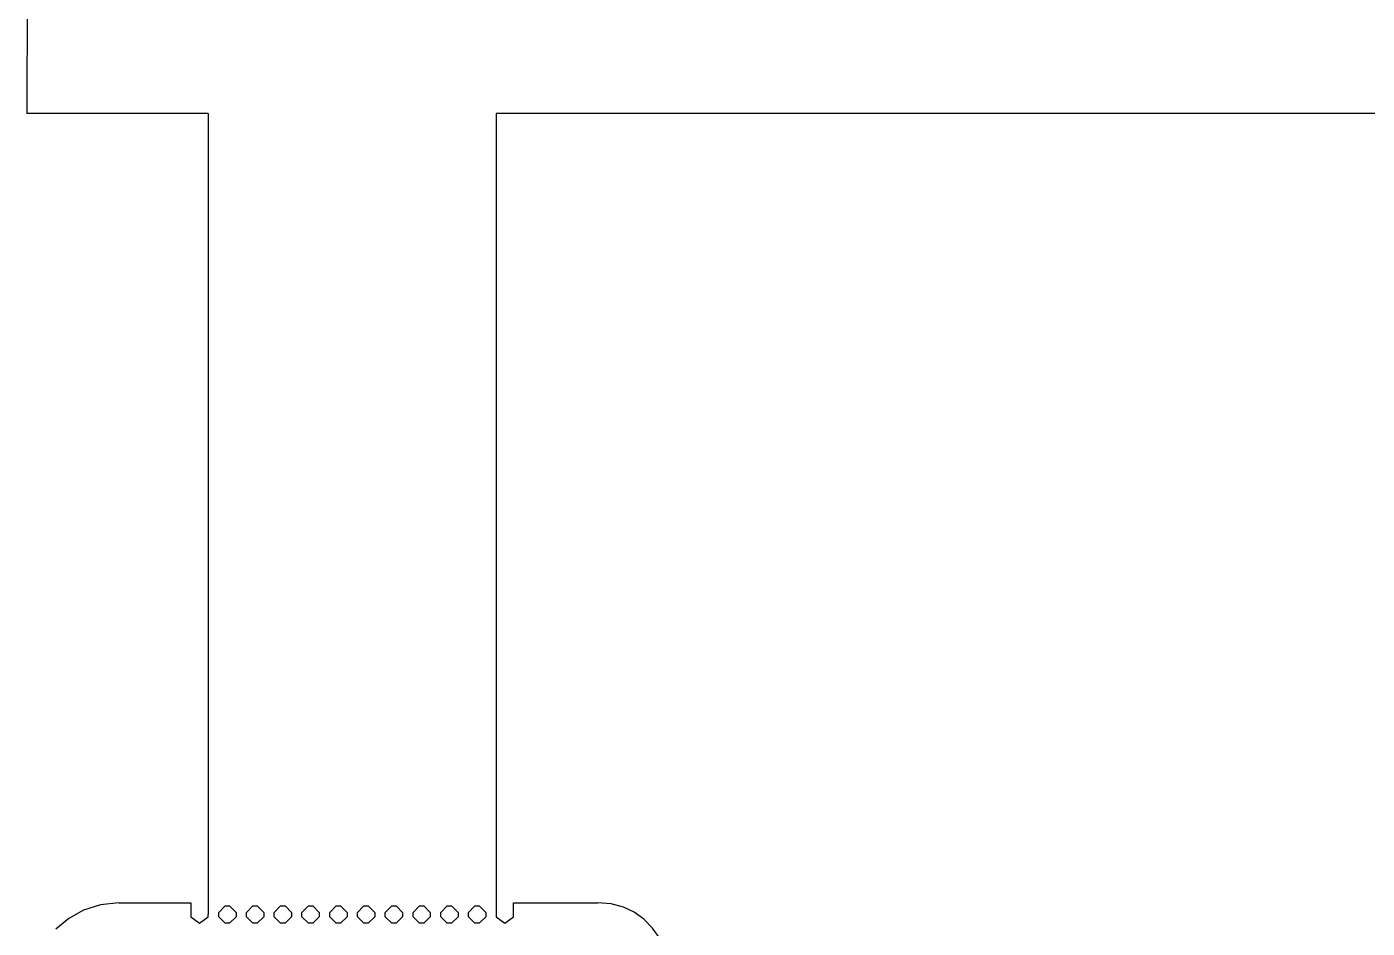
# Model space of a CAD drawing. Extents: x 0 to 141, y 0 to 216.
# Drawn here: x 0.09 to 38.72, y 81.89 to 107.85 of the extents above; entities that cross this region are included whole.
import ezdxf

# ---------------------------------------------------------------- set-up
doc = ezdxf.new("R2010")
doc.units = 0
doc.layers.get('0').update_dxf_attribs({"linetype": 'CONTINUOUS'})

msp = doc.modelspace()

# ---------------------------------------------------------------- linework, layer by layer
at = {"color": 0}
for p, q in [((0.1006, 110.349), (0.09095, 105.351)), ((5.32059, 105.351), (0.09095, 105.351)), ((5.32059, 105.351), (5.32059, 82.2812)), ((13.6205, 105.351), (13.6205, 82.2812)), ((87.2726, 105.351), (13.6205, 105.351)), ((1.72944, 82.4121), (1.30087, 82.1739)), ((2.21175, 82.5652), (1.72944, 82.4121)), ((2.74505, 82.6174), (2.21175, 82.5652)), ((2.74505, 82.6174), (4.82039, 82.6174)), ((4.82039, 82.6174), (4.82039, 82.2812)), ((5.62102, 82.3447), (5.80704, 82.5306)), ((5.62102, 82.2812), (5.62102, 82.3447)), ((5.80704, 82.5306), (5.87043, 82.5306)), ((5.87043, 82.5306), (5.93245, 82.5306)), ((5.93245, 82.5306), (6.12126, 82.3447)), ((6.12126, 82.3447), (6.12126, 82.2812)), ((6.42027, 82.3447), (6.6077, 82.5306)), ((6.42027, 82.2812), (6.42027, 82.3447)), ((6.6077, 82.5306), (6.6711, 82.5306)), ((6.6711, 82.5306), (6.73308, 82.5306)), ((6.73308, 82.5306), (6.92051, 82.3447)), ((6.92051, 82.3447), (6.92051, 82.2812)), ((7.22094, 82.3447), (7.40696, 82.5306)), ((7.22094, 82.2812), (7.22094, 82.3447)), ((7.40696, 82.5306), (7.47035, 82.5306)), ((7.47035, 82.5306), (7.53237, 82.5306)), ((7.53237, 82.5306), (7.72114, 82.3447)), ((7.72114, 82.3447), (7.72114, 82.2812)), ((8.02019, 82.3447), (8.20759, 82.5306)), ((8.02019, 82.2812), (8.02019, 82.3447)), ((8.20759, 82.5306), (8.27098, 82.5306)), ((8.27098, 82.5306), (8.333, 82.5306)), ((8.333, 82.5306), (8.52039, 82.3447)), ((8.52039, 82.3447), (8.52039, 82.2812)), ((8.82082, 82.3447), (9.00688, 82.5306)), ((8.82082, 82.2812), (8.82082, 82.3447)), ((9.00688, 82.5306), (9.07023, 82.5306)), ((9.07023, 82.5306), (9.13225, 82.5306)), ((9.13225, 82.5306), (9.32106, 82.3447)), ((9.32106, 82.3447), (9.32106, 82.2812)), ((9.62007, 82.3447), (9.8075, 82.5306)), ((9.62007, 82.2812), (9.62007, 82.3447)), ((9.8075, 82.5306), (9.8709, 82.5306)), ((9.8709, 82.5306), (9.93292, 82.5306)), ((9.93292, 82.5306), (10.1203, 82.3447)), ((10.1203, 82.3447), (10.1203, 82.2812)), ((10.4207, 82.3447), (10.6068, 82.5306)), ((10.4207, 82.2812), (10.4207, 82.3447)), ((10.6068, 82.5306), (10.6702, 82.5306)), ((10.6702, 82.5306), (10.7322, 82.5306)), ((10.7322, 82.5306), (10.9209, 82.3447)), ((10.9209, 82.3447), (10.9209, 82.2812)), ((11.2214, 82.3447), (11.4074, 82.5306)), ((11.2214, 82.2812), (11.2214, 82.3447)), ((11.4074, 82.5306), (11.4708, 82.5306)), ((11.4708, 82.5306), (11.5328, 82.5306)), ((11.5328, 82.5306), (11.7202, 82.3447)), ((11.7202, 82.3447), (11.7202, 82.2812)), ((12.0206, 82.3447), (12.2067, 82.5306)), ((12.0206, 82.2812), (12.0206, 82.3447)), ((12.2067, 82.5306), (12.2701, 82.5306)), ((12.2701, 82.5306), (12.3321, 82.5306)), ((12.3321, 82.5306), (12.5209, 82.3447)), ((12.5209, 82.3447), (12.5209, 82.2812)), ((12.8213, 82.3447), (13.0073, 82.5306)), ((12.8213, 82.2812), (12.8213, 82.3447)), ((13.0073, 82.5306), (13.0707, 82.5306)), ((13.0707, 82.5306), (13.1327, 82.5306)), ((13.1327, 82.5306), (13.3201, 82.3447)), ((13.3201, 82.3447), (13.3201, 82.2812)), ((14.1207, 82.6174), (16.5461, 82.6174)), ((14.1207, 82.2812), (14.1207, 82.6174)), ((16.932, 82.5885), (16.5461, 82.6174)), ((17.2834, 82.4988), (16.932, 82.5885)), ((17.5975, 82.3528), (17.2834, 82.4988)), ((17.8787, 82.1489), (17.5975, 82.3528)), ((1.30087, 82.1739), (0.92742, 81.861)), ((4.82039, 82.2812), (4.82039, 82.2194)), ((4.82039, 82.2194), (5.0698, 82.0318)), ((5.0698, 82.0318), (5.32059, 82.2194)), ((5.32059, 82.2194), (5.32059, 82.2812)), ((5.62102, 82.2194), (5.62102, 82.2812)), ((5.80704, 82.0304), (5.62102, 82.2194)), ((5.87043, 82.0304), (5.80704, 82.0304)), ((5.93245, 82.0304), (5.87043, 82.0304)), ((6.12126, 82.2194), (5.93245, 82.0304)), ((6.12126, 82.2812), (6.12126, 82.2194)), ((6.42027, 82.2194), (6.42027, 82.2812)), ((6.6077, 82.0304), (6.42027, 82.2194)), ((6.6711, 82.0304), (6.6077, 82.0304)), ((6.73308, 82.0304), (6.6711, 82.0304)), ((6.92051, 82.2194), (6.73308, 82.0304)), ((6.92051, 82.2812), (6.92051, 82.2194)), ((7.22094, 82.2194), (7.22094, 82.2812)), ((7.40696, 82.0304), (7.22094, 82.2194)), ((7.47035, 82.0304), (7.40696, 82.0304)), ((7.53237, 82.0304), (7.47035, 82.0304)), ((7.72114, 82.2194), (7.53237, 82.0304)), ((7.72114, 82.2812), (7.72114, 82.2194)), ((8.02019, 82.2194), (8.02019, 82.2812)), ((8.20759, 82.0304), (8.02019, 82.2194)), ((8.27098, 82.0304), (8.20759, 82.0304)), ((8.333, 82.0304), (8.27098, 82.0304)), ((8.52039, 82.2194), (8.333, 82.0304)), ((8.52039, 82.2812), (8.52039, 82.2194)), ((8.82082, 82.2194), (8.82082, 82.2812)), ((9.00688, 82.0304), (8.82082, 82.2194)), ((9.07023, 82.0304), (9.00688, 82.0304)), ((9.13225, 82.0304), (9.07023, 82.0304)), ((9.32106, 82.2194), (9.13225, 82.0304)), ((9.32106, 82.2812), (9.32106, 82.2194)), ((9.62007, 82.2194), (9.62007, 82.2812)), ((9.8075, 82.0304), (9.62007, 82.2194)), ((9.8709, 82.0304), (9.8075, 82.0304)), ((9.93292, 82.0304), (9.8709, 82.0304)), ((10.1203, 82.2194), (9.93292, 82.0304)), ((10.1203, 82.2812), (10.1203, 82.2194)), ((10.4207, 82.2194), (10.4207, 82.2812)), ((10.6068, 82.0304), (10.4207, 82.2194)), ((10.6702, 82.0304), (10.6068, 82.0304)), ((10.7322, 82.0304), (10.6702, 82.0304)), ((10.9209, 82.2194), (10.7322, 82.0304)), ((10.9209, 82.2812), (10.9209, 82.2194)), ((11.2214, 82.2194), (11.2214, 82.2812)), ((11.4074, 82.0304), (11.2214, 82.2194)), ((11.4708, 82.0304), (11.4074, 82.0304)), ((11.5328, 82.0304), (11.4708, 82.0304)), ((11.7202, 82.2194), (11.5328, 82.0304)), ((11.7202, 82.2812), (11.7202, 82.2194)), ((12.0206, 82.2194), (12.0206, 82.2812)), ((12.2067, 82.0304), (12.0206, 82.2194)), ((12.2701, 82.0304), (12.2067, 82.0304)), ((12.3321, 82.0304), (12.2701, 82.0304)), ((12.5209, 82.2194), (12.3321, 82.0304)), ((12.5209, 82.2812), (12.5209, 82.2194)), ((12.8213, 82.2194), (12.8213, 82.2812)), ((13.0073, 82.0304), (12.8213, 82.2194)), ((13.0707, 82.0304), (13.0073, 82.0304)), ((13.1327, 82.0304), (13.0707, 82.0304)), ((13.3201, 82.2194), (13.1327, 82.0304)), ((13.3201, 82.2812), (13.3201, 82.2194)), ((13.6205, 82.2812), (13.6205, 82.2194)), ((13.6205, 82.2194), (13.87, 82.0318)), ((13.87, 82.0318), (14.1207, 82.2194)), ((14.1207, 82.2194), (14.1207, 82.2812)), ((18.1253, 81.8928), (17.8787, 82.1489)), ((18.3417, 81.5855), (18.1253, 81.8928))]:
    msp.add_line(p, q, dxfattribs=at)

doc.saveas('drawing.dxf')
